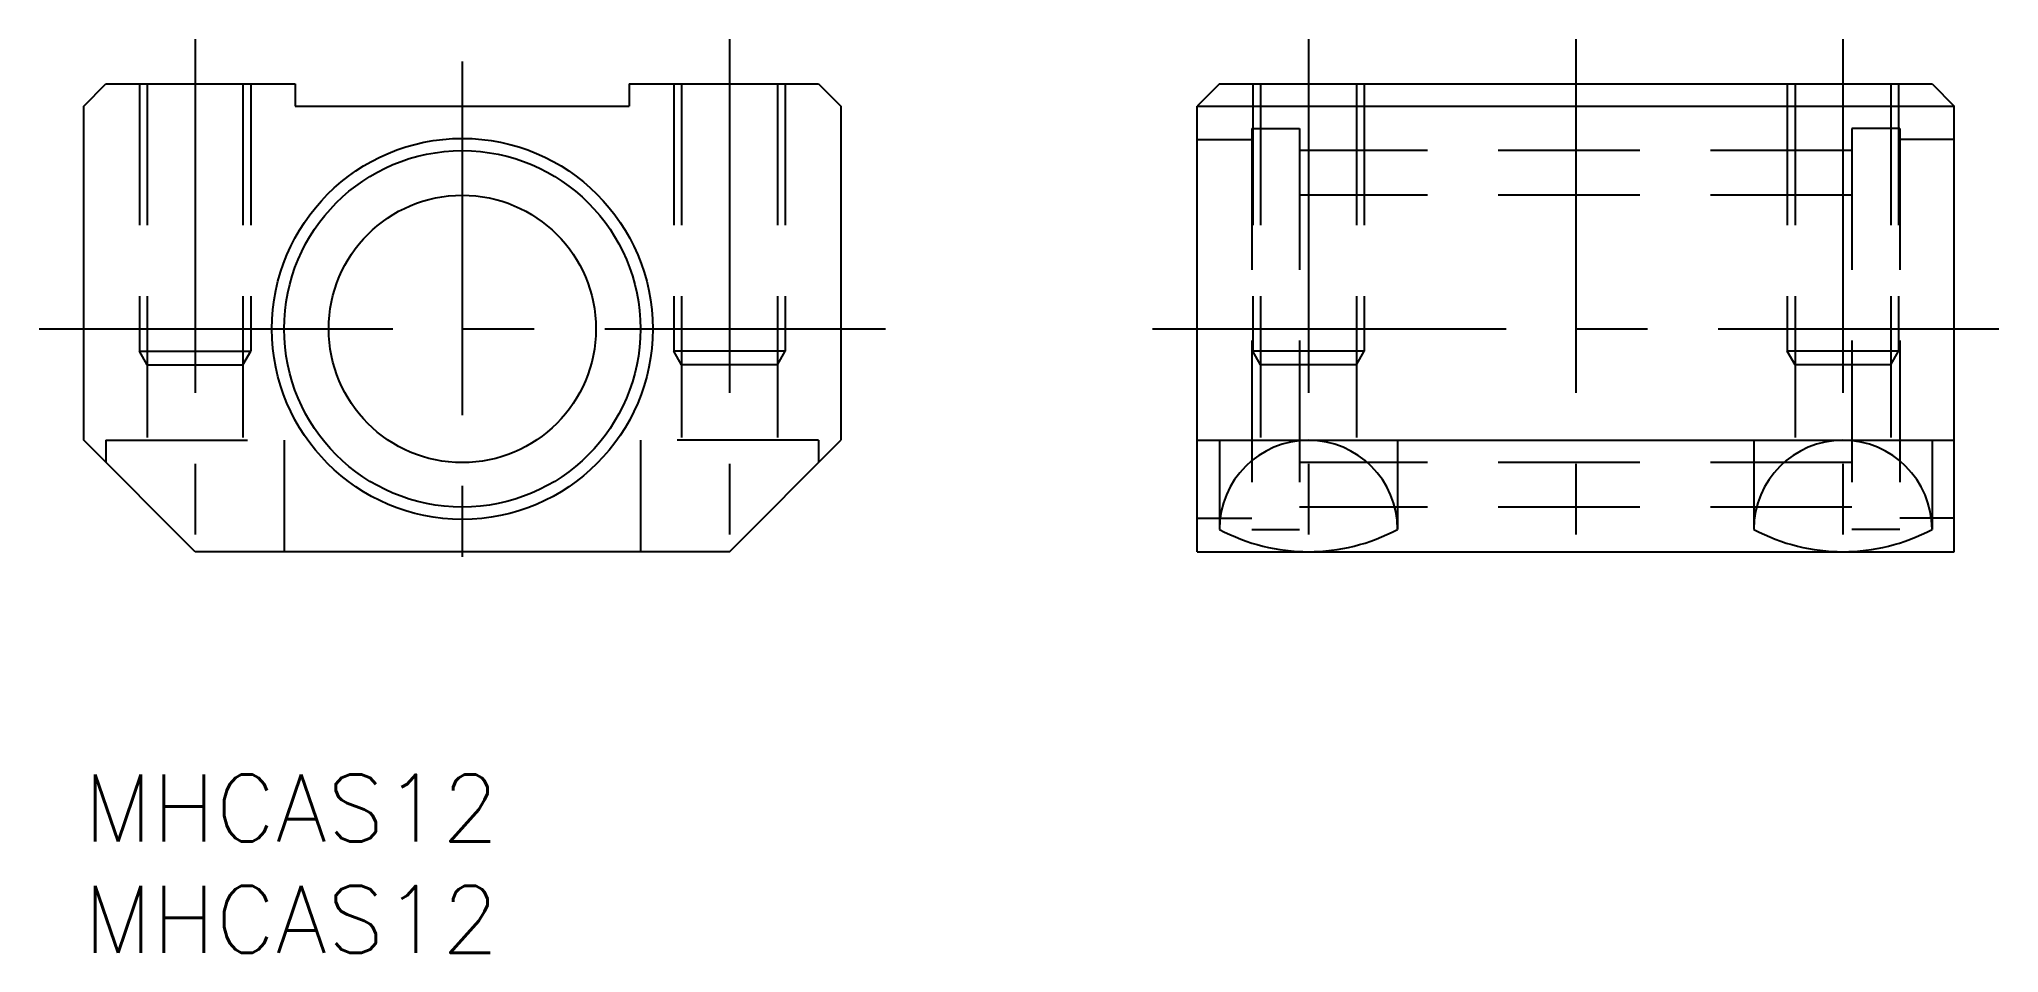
# Model space of a CAD drawing. Extents: x -2 to 86, y -8 to 33.
import ezdxf

# ---------------------------------------------------------------- set-up
doc = ezdxf.new("R2010")
doc.units = 0
doc.header["$LTSCALE"] = 0.5
doc.linetypes.add('CENTER', pattern=[50.8, 31.75, -6.35, 6.35, -6.35])
doc.linetypes.add('DASHED', pattern=[19.05, 12.7, -6.35])
for name, color, linetype in [('MSM_CENTER', 1, 'CENTER'), ('MSM_CONTINUOUS', 7, 'CONTINUOUS'), ('MSM_DASHED', 4, 'DASHED'), ('MSM_PART_NUMBER', 7, 'CONTINUOUS')]:
    doc.layers.add(name, color=color, linetype=linetype)
doc.styles.get("Standard").update_dxf_attribs({"font": 'txt.shx', "height": 3, "bigfont": 'bigfont.shx'})

msp = doc.modelspace()

# ---------------------------------------------------------------- linework, layer by layer
at = {"layer": 'MSM_CENTER'}
for p, q in [((5, 33), (5, 8)), ((29, 33), (29, 8)), ((55, 33), (55, 8)), ((67, 33), (67, 8)), ((79, 33), (79, 8)), ((17, 32), (17, 8)), ((-2, 20), (36, 20)), ((48, 20), (86, 20))]:
    msp.add_line(p, q, dxfattribs=at)
at = {"layer": 'MSM_CONTINUOUS'}
for p, q in [((0, 30), (1, 31)), ((1, 31), (9.5, 31)), ((9.5, 31), (9.5, 30)), ((24.5, 31), (24.5, 30)), ((24.5, 31), (33, 31)), ((33, 31), (34, 30)), ((51, 31), (50, 30)), ((51, 31), (83, 31)), ((83, 31), (84, 30)), ((0, 15), (0, 30)), ((9.5, 30), (24.5, 30)), ((34, 30), (34, 15)), ((50, 10), (50, 30)), ((50, 30), (84, 30)), ((84, 10), (84, 30)), ((5, 10), (0, 15)), ((29, 10), (34, 15)), ((50, 15), (84, 15)), ((29, 10), (5, 10)), ((50, 10), (84, 10))]:
    msp.add_line(p, q, dxfattribs=at)
for radius in [8.55, 8, 6]:
    msp.add_circle((17, 20), radius, dxfattribs=at)
for centre, radius, start, end in [((55, 11), 4, 0, 180), ((79, 11), 4, 0, 180), ((55, 18.5), 8.5, 241.92751, 298.07249), ((79, 18.5), 8.5, 241.92751, 298.07249)]:
    msp.add_arc(centre, radius, start, end, dxfattribs=at)
at = {"layer": 'MSM_DASHED'}
for p, q in [((2.5, 31), (2.5, 19)), ((2.85, 31), (2.85, 15)), ((7.15, 31), (7.15, 15)), ((7.5, 31), (7.5, 19)), ((26.5, 31), (26.5, 19)), ((26.85, 31), (26.85, 15)), ((31.15, 31), (31.15, 15)), ((31.5, 31), (31.5, 19)), ((52.5, 31), (52.5, 19)), ((52.85, 31), (52.85, 15)), ((57.15, 31), (57.15, 15)), ((57.5, 31), (57.5, 19)), ((76.5, 31), (76.5, 19)), ((76.85, 31), (76.85, 15)), ((81.15, 31), (81.15, 15)), ((81.5, 31), (81.5, 19)), ((50, 28.5), (52.45, 28.5)), ((52.45, 29), (52.45, 11)), ((52.45, 29), (54.6, 29)), ((54.6, 29), (54.6, 11)), ((79.4, 29), (79.4, 11)), ((81.55, 29), (79.4, 29)), ((81.55, 29), (81.55, 11)), ((84, 28.5), (81.55, 28.5)), ((79.4, 28), (54.6, 28)), ((79.4, 26), (54.6, 26)), ((2.5, 19), (7.5, 19)), ((2.85, 18.394), (2.5, 19)), ((7.15, 18.394), (7.5, 19)), ((31.5, 19), (26.5, 19)), ((26.85, 18.394), (26.5, 19)), ((31.15, 18.394), (31.5, 19)), ((57.5, 19), (52.5, 19)), ((52.85, 18.394), (52.5, 19)), ((57.15, 18.394), (57.5, 19)), ((81.5, 19), (76.5, 19)), ((76.85, 18.394), (76.5, 19)), ((81.15, 18.394), (81.5, 19)), ((2.85, 18.394), (7.15, 18.394)), ((31.15, 18.394), (26.85, 18.394)), ((57.15, 18.394), (52.85, 18.394)), ((81.15, 18.394), (76.85, 18.394)), ((1, 15), (9, 15)), ((1, 15), (1, 14)), ((9, 15), (9, 10)), ((33, 15), (25, 15)), ((25, 15), (25, 10)), ((33, 15), (33, 14)), ((51, 15), (51, 11)), ((59, 15), (59, 11)), ((75, 15), (75, 11)), ((83, 15), (83, 11)), ((79.4, 14), (54.6, 14)), ((50, 11.5), (52.45, 11.5)), ((79.4, 12), (54.6, 12)), ((84, 11.5), (81.55, 11.5)), ((52.45, 11), (54.6, 11)), ((81.55, 11), (79.4, 11))]:
    msp.add_line(p, q, dxfattribs=at)

# ---------------------------------------------------------------- texts
at = {"layer": 'MSM_PART_NUMBER'}
for p in [(0, -3), (0, -8)]:
    msp.add_text('MHCAS12', height=3, dxfattribs=at).set_placement(p)

doc.saveas('drawing.dxf')
